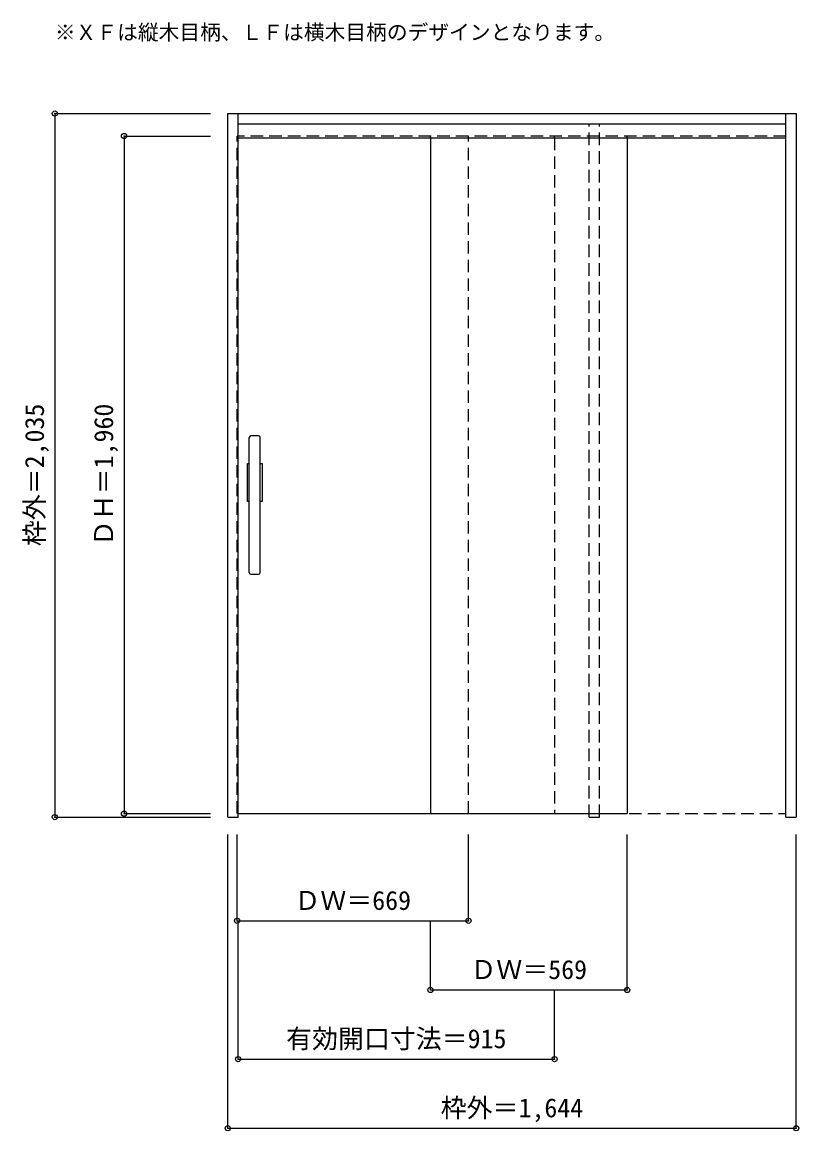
# Model space of a CAD drawing. Units: millimetres, scale not verified. Extents: x -1032 to 1214, y -1444 to 1763.
import ezdxf
from ezdxf.enums import TextEntityAlignment as Align

# ---------------------------------------------------------------- set-up
doc = ezdxf.new("R2010")
doc.units = ezdxf.units.MM
doc.header["$LTSCALE"] = 30
doc.header["$PDMODE"] = 32
doc.header["$PDSIZE"] = 15
doc.linetypes.add('DASHED1', pattern=[1.8, 1.2, -0.6])
for name, color, linetype in [('0-0', 3, 'Continuous'), ('0-1_寸法', 7, 'Continuous'), ('0-2_文字', 7, 'Continuous')]:
    doc.layers.add(name, color=color, linetype=linetype)
doc.styles.add('ＭＳ ゴシック', font='')
doc.styles.get('ＭＳ ゴシック').set_extended_font_data('MS Gothic')

msp = doc.modelspace()

# ---------------------------------------------------------------- linework, layer by layer
at = {"layer": '0-0'}
for p, q in [((-437.88, -536.3), (-437.88, 1498.7)), ((-437.88, 1498.7), (1206.12, 1498.7)), ((-407.88, -536.3), (-407.88, 1498.7)), ((1176.12, -536.3), (1176.12, 1498.7)), ((1206.12, 1498.7), (1206.12, -536.3)), ((-407.88, 1468.7), (1176.12, 1468.7)), ((148.12, 1428.7), (148.12, -526.3)), ((717.12, 1428.7), (717.12, -526.3)), ((-375.88, 171.2), (-375.88, 561.2)), ((-348.88, 566.2), (-370.88, 566.2)), ((-343.88, 171.2), (-343.88, 561.2)), ((-380.88, 486.2), (-375.88, 486.2)), ((-370.88, 166.2), (-348.88, 166.2)), ((-437.88, -536.3), (-407.88, -536.3)), ((-407.88, -526.3), (717.12, -526.3)), ((1176.12, -536.3), (1206.12, -536.3))]:
    msp.add_line(p, q, dxfattribs=at)
at = {"layer": '0-0', "color": 4, "linetype": 'DASHED1'}
for p, q in [((607.12, -536.3), (607.12, 1468.7)), ((637.12, -536.3), (637.12, 1468.7)), ((-410.88, -526.3), (-410.88, 1433.7)), ((1176.12, 1433.7), (-410.88, 1433.7)), ((148.12, 1428.7), (148.12, 1433.7)), ((258.12, -526.3), (258.12, 1433.7)), ((507.12, 1428.7), (507.12, 1433.7)), ((717.12, 1428.7), (717.12, 1433.7)), ((-407.88, -526.3), (-410.88, -526.3)), ((607.12, -536.3), (637.12, -536.3))]:
    msp.add_line(p, q, dxfattribs=at)
at = {"layer": '0-0', "color": 4}
msp.add_line((-407.88, 1428.7), (1176.12, 1428.7), dxfattribs=at)
at = {"layer": '0-0', "linetype": 'DASHED1'}
for p, q in [((507.12, 1428.7), (507.12, -526.3)), ((1176.12, -526.3), (1176.12, 1433.7)), ((507.12, -526.3), (1176.12, -526.3))]:
    msp.add_line(p, q, dxfattribs=at)
at = {"layer": '0-0'}
for points in [[(-375.88, 376.2), (-380.88, 376.2), (-380.88, 486.2)], [(-343.88, 486.2), (-338.88, 486.2), (-338.88, 376.2), (-343.88, 376.2)]]:
    msp.add_lwpolyline(points, dxfattribs=at)
for centre, start, end in [((-370.88, 561.2), 90, 180), ((-348.88, 561.2), 0, 90), ((-370.88, 171.2), 180, 270), ((-348.88, 171.2), 270, 0)]:
    msp.add_arc(centre, 5, start, end, dxfattribs=at)
at = {"layer": '0-1_寸法', "color": 4}
for p, q in [((-937.88, 1498.7), (-937.88, -536.3)), ((-937.88, 1498.7), (-487.88, 1498.7)), ((-737.88, 1433.7), (-487.88, 1433.7)), ((-737.88, 1433.7), (-737.88, -526.3)), ((-937.88, -536.3), (-487.88, -536.3)), ((-737.88, -526.3), (-487.88, -526.3)), ((-437.88, -1436.3), (-437.88, -586.3)), ((-410.88, -836.3), (-410.88, -586.3)), ((717.12, -1036.3), (717.12, -586.3)), ((-407.88, -1236.3), (-407.88, -836.3)), ((148.12, -1036.3), (148.12, -836.3)), ((148.12, -1036.3), (717.12, -1036.3)), ((507.12, -1236.3), (507.12, -1036.3)), ((-407.88, -1236.3), (507.12, -1236.3))]:
    msp.add_line(p, q, dxfattribs=at)
for points in [[(-437.88, -1436.3), (1206.12, -1436.3), (1206.12, -586.3)], [(-410.88, -836.3), (258.12, -836.3), (258.12, -586.3)]]:
    msp.add_lwpolyline(points, dxfattribs=at)
at = {"layer": '0-1_寸法'}
for p in [(-937.88, 1498.7), (-737.88, 1433.7), (-937.88, -536.3), (-737.88, -526.3), (-410.88, -836.3), (258.12, -836.3), (148.12, -1036.3), (717.12, -1036.3), (-407.88, -1236.3), (507.12, -1236.3), (-437.88, -1436.3), (1206.12, -1436.3)]:
    msp.add_point(p, dxfattribs=at)

# ---------------------------------------------------------------- texts
at = {"layer": '0-1_寸法', "style": 'ＭＳ ゴシック'}
for s, p in [('枠外＝2,035', (-952.88, 247.45)), ('ＤＨ＝1,960', (-752.88, 247.45))]:
    msp.add_text(s, height=54.99, rotation=90, dxfattribs=at).set_placement(p, align=Align.BOTTOM_LEFT)
for s, p in [('ＤＷ＝669', (-245.13, -821.3)), ('ＤＷ＝569', (263.87, -1021.3)), ('有効開口寸法＝915', (-269.13, -1221.3)), ('枠外＝1,644', (177.87, -1421.3))]:
    msp.add_text(s, height=54.99, dxfattribs=at).set_placement(p, align=Align.BOTTOM_LEFT)
at = {"layer": '0-2_文字', "style": 'ＭＳ ゴシック'}
msp.add_text('※ＸＦは縦木目柄、ＬＦは横木目柄のデザインとなります。', height=43.99, dxfattribs=at).set_placement((-937.88, 1698.7), align=Align.BOTTOM_LEFT)

doc.saveas('drawing.dxf')
